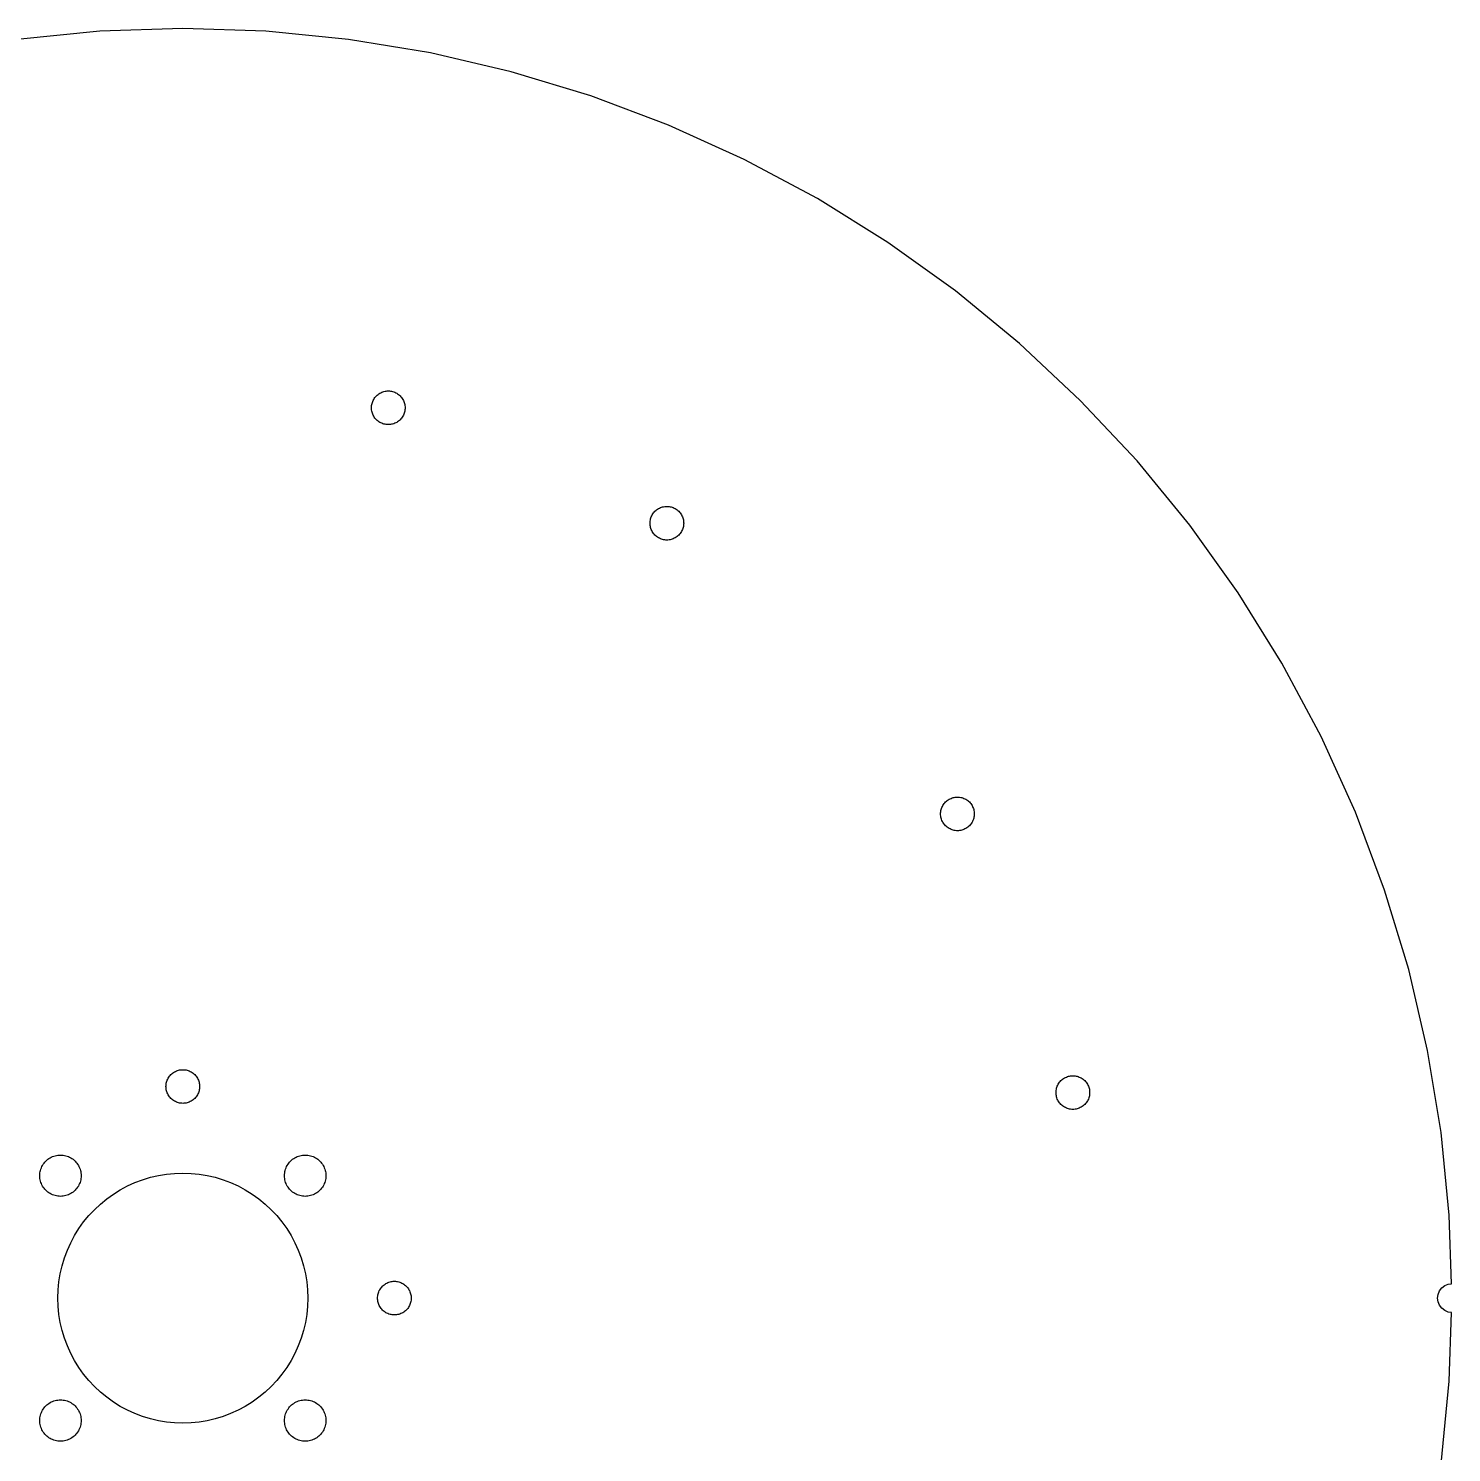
# Model space of a CAD drawing. Header units: metres. Extents: x -132 to 132, y -132 to 132.
# Drawn here: x -16.1 to 132, y -16.1 to 132 of the extents above; entities that cross this region are included whole.
import ezdxf

# ---------------------------------------------------------------- set-up
doc = ezdxf.new("R2010")
doc.units = ezdxf.units.M

msp = doc.modelspace()

# ---------------------------------------------------------------- linework, layer by layer
for p, q in [((0, 132), (-8.63321, 131.717)), ((8.63321, 131.717), (0, 132)), ((-8.63321, 131.717), (-17.2294, 130.871)), ((17.2294, 130.871), (8.63321, 131.717)), ((25.7519, 129.464), (17.2294, 130.871)), ((34.1641, 127.502), (25.7519, 129.464)), ((42.43, 124.995), (34.1641, 127.502)), ((50.5142, 121.952), (42.43, 124.995)), ((58.3821, 118.387), (50.5142, 121.952)), ((66, 114.315), (58.3821, 118.387)), ((73.3353, 109.754), (66, 114.315)), ((80.3565, 104.723), (73.3353, 109.754)), ((87.0336, 99.2428), (80.3565, 104.723)), ((93.3381, 93.3381), (87.0336, 99.2428)), ((19.7536, 93.2348), (19.8008, 93.3392)), ((19.8008, 93.3392), (19.8548, 93.4402)), ((19.8548, 93.4402), (19.9153, 93.5374)), ((19.9153, 93.5374), (19.982, 93.6305)), ((19.982, 93.6305), (20.0546, 93.719)), ((20.0546, 93.719), (20.1329, 93.8026)), ((20.1329, 93.8026), (20.2165, 93.8809)), ((20.2165, 93.8809), (20.305, 93.9535)), ((20.305, 93.9535), (20.3981, 94.0202)), ((20.3981, 94.0202), (20.4953, 94.0807)), ((20.4953, 94.0807), (20.5963, 94.1347)), ((20.5963, 94.1347), (20.7007, 94.1819)), ((20.7007, 94.1819), (20.8078, 94.2223)), ((20.8078, 94.2223), (20.9174, 94.2555)), ((20.9174, 94.2555), (21.0289, 94.2815)), ((21.0289, 94.2815), (21.1419, 94.3002)), ((21.1419, 94.3002), (21.2559, 94.3114)), ((21.2559, 94.3114), (21.3703, 94.3152)), ((21.3703, 94.3152), (21.4848, 94.3114)), ((21.4848, 94.3114), (21.5988, 94.3002)), ((21.5988, 94.3002), (21.7117, 94.2815)), ((21.7117, 94.2815), (21.8233, 94.2555)), ((21.8233, 94.2555), (21.9329, 94.2223)), ((21.9329, 94.2223), (22.04, 94.1819)), ((22.04, 94.1819), (22.1443, 94.1347)), ((22.1443, 94.1347), (22.2453, 94.0807)), ((22.2453, 94.0807), (22.3426, 94.0202)), ((22.3426, 94.0202), (22.4357, 93.9535)), ((22.4357, 93.9535), (22.5242, 93.8809)), ((22.5242, 93.8809), (22.6078, 93.8026)), ((22.6078, 93.8026), (22.6861, 93.719)), ((22.6861, 93.719), (22.7587, 93.6305)), ((22.7587, 93.6305), (22.8254, 93.5374)), ((22.8254, 93.5374), (22.8859, 93.4402)), ((22.8859, 93.4402), (22.9399, 93.3392)), ((22.9399, 93.3392), (22.9871, 93.2348)), ((99.2428, 87.0336), (93.3381, 93.3381)), ((19.6203, 92.5652), (19.6241, 92.6796)), ((19.6241, 92.4507), (19.6203, 92.5652)), ((19.6241, 92.6796), (19.6353, 92.7936)), ((19.6353, 92.3367), (19.6241, 92.4507)), ((19.6353, 92.7936), (19.654, 92.9066)), ((19.654, 92.2237), (19.6353, 92.3367)), ((19.654, 92.9066), (19.68, 93.0181)), ((19.68, 92.1122), (19.654, 92.2237)), ((19.68, 93.0181), (19.7132, 93.1277)), ((19.7132, 92.0026), (19.68, 92.1122)), ((19.7132, 93.1277), (19.7536, 93.2348)), ((19.7536, 91.8954), (19.7132, 92.0026)), ((19.8008, 91.7911), (19.7536, 91.8954)), ((22.9871, 91.8954), (22.9399, 91.7911)), ((22.9871, 93.2348), (23.0275, 93.1277)), ((23.0275, 92.0026), (22.9871, 91.8954)), ((23.0275, 93.1277), (23.0607, 93.0181)), ((23.0607, 92.1122), (23.0275, 92.0026)), ((23.0607, 93.0181), (23.0867, 92.9066)), ((23.0867, 92.2237), (23.0607, 92.1122)), ((23.0867, 92.9066), (23.1054, 92.7936)), ((23.1054, 92.3367), (23.0867, 92.2237)), ((23.1054, 92.7936), (23.1166, 92.6796)), ((23.1166, 92.4507), (23.1054, 92.3367)), ((23.1166, 92.6796), (23.1203, 92.5652)), ((23.1203, 92.5652), (23.1166, 92.4507)), ((19.8548, 91.6902), (19.8008, 91.7911)), ((19.9153, 91.5929), (19.8548, 91.6902)), ((19.982, 91.4998), (19.9153, 91.5929)), ((20.0546, 91.4113), (19.982, 91.4998)), ((20.1329, 91.3277), (20.0546, 91.4113)), ((20.2165, 91.2494), (20.1329, 91.3277)), ((20.305, 91.1768), (20.2165, 91.2494)), ((20.3981, 91.1101), (20.305, 91.1768)), ((20.4953, 91.0496), (20.3981, 91.1101)), ((20.5963, 90.9956), (20.4953, 91.0496)), ((20.7007, 90.9484), (20.5963, 90.9956)), ((20.8078, 90.908), (20.7007, 90.9484)), ((20.9174, 90.8748), (20.8078, 90.908)), ((21.0289, 90.8488), (20.9174, 90.8748)), ((21.1419, 90.8301), (21.0289, 90.8488)), ((21.2559, 90.8189), (21.1419, 90.8301)), ((21.3703, 90.8152), (21.2559, 90.8189)), ((21.4848, 90.8189), (21.3703, 90.8152)), ((21.5988, 90.8301), (21.4848, 90.8189)), ((21.7117, 90.8488), (21.5988, 90.8301)), ((21.8233, 90.8748), (21.7117, 90.8488)), ((21.9329, 90.908), (21.8233, 90.8748)), ((22.04, 90.9484), (21.9329, 90.908)), ((22.1443, 90.9956), (22.04, 90.9484)), ((22.2453, 91.0496), (22.1443, 90.9956)), ((22.3426, 91.1101), (22.2453, 91.0496)), ((22.4357, 91.1768), (22.3426, 91.1101)), ((22.5242, 91.2494), (22.4357, 91.1768)), ((22.6078, 91.3277), (22.5242, 91.2494)), ((22.6861, 91.4113), (22.6078, 91.3277)), ((22.7587, 91.4998), (22.6861, 91.4113)), ((22.8254, 91.5929), (22.7587, 91.4998)), ((22.8859, 91.6902), (22.8254, 91.5929)), ((22.9399, 91.7911), (22.8859, 91.6902)), ((104.723, 80.3565), (99.2428, 87.0336)), ((48.7728, 81.3386), (48.8268, 81.4396)), ((48.8268, 81.4396), (48.8873, 81.5368)), ((48.8873, 81.5368), (48.9539, 81.6299)), ((48.9539, 81.6299), (49.0266, 81.7184)), ((49.0266, 81.7184), (49.1049, 81.802)), ((49.1049, 81.802), (49.1885, 81.8803)), ((49.1885, 81.8803), (49.277, 81.9529)), ((49.277, 81.9529), (49.3701, 82.0196)), ((49.3701, 82.0196), (49.4673, 82.0801)), ((49.4673, 82.0801), (49.5683, 82.1341)), ((49.5683, 82.1341), (49.6726, 82.1814)), ((49.6726, 82.1814), (49.7798, 82.2217)), ((49.7798, 82.2217), (49.8894, 82.2549)), ((49.8894, 82.2549), (50.0009, 82.2809)), ((50.0009, 82.2809), (50.1139, 82.2996)), ((50.1139, 82.2996), (50.2279, 82.3108)), ((50.2279, 82.3108), (50.3423, 82.3146)), ((50.3423, 82.3146), (50.4568, 82.3108)), ((50.4568, 82.3108), (50.5707, 82.2996)), ((50.5707, 82.2996), (50.6837, 82.2809)), ((50.6837, 82.2809), (50.7953, 82.2549)), ((50.7953, 82.2549), (50.9048, 82.2217)), ((50.9048, 82.2217), (51.012, 82.1814)), ((51.012, 82.1814), (51.1163, 82.1341)), ((51.1163, 82.1341), (51.2173, 82.0801)), ((51.2173, 82.0801), (51.3146, 82.0196)), ((51.3146, 82.0196), (51.4077, 81.9529)), ((51.4077, 81.9529), (51.4962, 81.8803)), ((51.4962, 81.8803), (51.5798, 81.802)), ((51.5798, 81.802), (51.658, 81.7184)), ((51.658, 81.7184), (51.7307, 81.6299)), ((51.7307, 81.6299), (51.7974, 81.5368)), ((51.7974, 81.5368), (51.8579, 81.4396)), ((51.8579, 81.4396), (51.9118, 81.3386)), ((48.5923, 80.5646), (48.5961, 80.679)), ((48.5961, 80.4501), (48.5923, 80.5646)), ((48.5961, 80.679), (48.6073, 80.793)), ((48.6073, 80.3361), (48.5961, 80.4501)), ((48.6073, 80.793), (48.6259, 80.906)), ((48.6259, 80.2232), (48.6073, 80.3361)), ((48.6259, 80.906), (48.6519, 81.0175)), ((48.6519, 80.1116), (48.6259, 80.2232)), ((48.6519, 81.0175), (48.6852, 81.1271)), ((48.6852, 80.002), (48.6519, 80.1116)), ((48.6852, 81.1271), (48.7255, 81.2343)), ((48.7255, 79.8949), (48.6852, 80.002)), ((48.7255, 81.2343), (48.7728, 81.3386)), ((51.9118, 81.3386), (51.9591, 81.2343)), ((51.9591, 81.2343), (51.9995, 81.1271)), ((51.9995, 80.002), (51.9591, 79.8949)), ((51.9995, 81.1271), (52.0327, 81.0175)), ((52.0327, 80.1116), (51.9995, 80.002)), ((52.0327, 81.0175), (52.0587, 80.906)), ((52.0587, 80.2232), (52.0327, 80.1116)), ((52.0587, 80.906), (52.0773, 80.793)), ((52.0773, 80.3361), (52.0587, 80.2232)), ((52.0773, 80.793), (52.0886, 80.679)), ((52.0886, 80.4501), (52.0773, 80.3361)), ((52.0886, 80.679), (52.0923, 80.5646)), ((52.0923, 80.5646), (52.0886, 80.4501)), ((109.754, 73.3353), (104.723, 80.3565)), ((48.7728, 79.7906), (48.7255, 79.8949)), ((48.8268, 79.6896), (48.7728, 79.7906)), ((48.8873, 79.5923), (48.8268, 79.6896)), ((48.9539, 79.4992), (48.8873, 79.5923)), ((49.0266, 79.4107), (48.9539, 79.4992)), ((49.1049, 79.3271), (49.0266, 79.4107)), ((49.1885, 79.2488), (49.1049, 79.3271)), ((49.277, 79.1762), (49.1885, 79.2488)), ((49.3701, 79.1095), (49.277, 79.1762)), ((49.4673, 79.049), (49.3701, 79.1095)), ((49.5683, 78.995), (49.4673, 79.049)), ((49.6726, 78.9478), (49.5683, 78.995)), ((49.7798, 78.9074), (49.6726, 78.9478)), ((49.8894, 78.8742), (49.7798, 78.9074)), ((50.0009, 78.8482), (49.8894, 78.8742)), ((50.1139, 78.8295), (50.0009, 78.8482)), ((50.2279, 78.8183), (50.1139, 78.8295)), ((50.3423, 78.8146), (50.2279, 78.8183)), ((50.4568, 78.8183), (50.3423, 78.8146)), ((50.5707, 78.8295), (50.4568, 78.8183)), ((50.6837, 78.8482), (50.5707, 78.8295)), ((50.7953, 78.8742), (50.6837, 78.8482)), ((50.9048, 78.9074), (50.7953, 78.8742)), ((51.012, 78.9478), (50.9048, 78.9074)), ((51.1163, 78.995), (51.012, 78.9478)), ((51.2173, 79.049), (51.1163, 78.995)), ((51.3146, 79.1095), (51.2173, 79.049)), ((51.4077, 79.1762), (51.3146, 79.1095)), ((51.4962, 79.2488), (51.4077, 79.1762)), ((51.5798, 79.3271), (51.4962, 79.2488)), ((51.658, 79.4107), (51.5798, 79.3271)), ((51.7307, 79.4992), (51.658, 79.4107)), ((51.7974, 79.5923), (51.7307, 79.4992)), ((51.8579, 79.6896), (51.7974, 79.5923)), ((51.9118, 79.7906), (51.8579, 79.6896)), ((51.9591, 79.8949), (51.9118, 79.7906)), ((114.315, 66), (109.754, 73.3353)), ((118.387, 58.3821), (114.315, 66)), ((121.952, 50.5142), (118.387, 58.3821)), ((79.5923, 51.7974), (79.6896, 51.8579)), ((79.6896, 51.8579), (79.7906, 51.9118)), ((79.7906, 51.9118), (79.8949, 51.9591)), ((79.8949, 51.9591), (80.002, 51.9995)), ((80.002, 51.9995), (80.1116, 52.0327)), ((80.1116, 52.0327), (80.2232, 52.0587)), ((80.2232, 52.0587), (80.3361, 52.0773)), ((80.3361, 52.0773), (80.4501, 52.0886)), ((80.4501, 52.0886), (80.5646, 52.0923)), ((80.5646, 52.0923), (80.679, 52.0886)), ((80.679, 52.0886), (80.793, 52.0773)), ((80.793, 52.0773), (80.906, 52.0587)), ((80.906, 52.0587), (81.0175, 52.0327)), ((81.0175, 52.0327), (81.1271, 51.9995)), ((81.1271, 51.9995), (81.2343, 51.9591)), ((81.2343, 51.9591), (81.3386, 51.9118)), ((81.3386, 51.9118), (81.4396, 51.8579)), ((81.4396, 51.8579), (81.5368, 51.7974)), ((78.8146, 50.3423), (78.8183, 50.4568)), ((78.8183, 50.2279), (78.8146, 50.3423)), ((78.8183, 50.4568), (78.8295, 50.5707)), ((78.8295, 50.5707), (78.8482, 50.6837)), ((78.8482, 50.6837), (78.8742, 50.7953)), ((78.8742, 50.7953), (78.9074, 50.9048)), ((78.9074, 50.9048), (78.9478, 51.012)), ((78.9478, 51.012), (78.995, 51.1163)), ((78.995, 51.1163), (79.049, 51.2173)), ((79.049, 51.2173), (79.1095, 51.3146)), ((79.1095, 51.3146), (79.1762, 51.4077)), ((79.1762, 51.4077), (79.2488, 51.4962)), ((79.2488, 51.4962), (79.3271, 51.5798)), ((79.3271, 51.5798), (79.4107, 51.658)), ((79.4107, 51.658), (79.4992, 51.7307)), ((79.4992, 51.7307), (79.5923, 51.7974)), ((81.5368, 51.7974), (81.6299, 51.7307)), ((81.6299, 51.7307), (81.7184, 51.658)), ((81.7184, 51.658), (81.802, 51.5798)), ((81.802, 51.5798), (81.8803, 51.4962)), ((81.8803, 51.4962), (81.9529, 51.4077)), ((81.9529, 51.4077), (82.0196, 51.3146)), ((82.0196, 51.3146), (82.0801, 51.2173)), ((82.0801, 51.2173), (82.1341, 51.1163)), ((82.1341, 51.1163), (82.1814, 51.012)), ((82.1814, 51.012), (82.2217, 50.9048)), ((82.2217, 50.9048), (82.2549, 50.7953)), ((82.2549, 50.7953), (82.2809, 50.6837)), ((82.2809, 50.6837), (82.2996, 50.5707)), ((82.2996, 50.5707), (82.3108, 50.4568)), ((82.3108, 50.4568), (82.3146, 50.3423)), ((82.3146, 50.3423), (82.3108, 50.2279)), ((124.995, 42.43), (121.952, 50.5142)), ((78.8295, 50.1139), (78.8183, 50.2279)), ((78.8482, 50.0009), (78.8295, 50.1139)), ((78.8742, 49.8894), (78.8482, 50.0009)), ((78.9074, 49.7798), (78.8742, 49.8894)), ((78.9478, 49.6726), (78.9074, 49.7798)), ((78.995, 49.5683), (78.9478, 49.6726)), ((79.049, 49.4673), (78.995, 49.5683)), ((79.1095, 49.3701), (79.049, 49.4673)), ((79.1762, 49.277), (79.1095, 49.3701)), ((79.2488, 49.1885), (79.1762, 49.277)), ((79.3271, 49.1049), (79.2488, 49.1885)), ((79.4107, 49.0266), (79.3271, 49.1049)), ((79.4992, 48.9539), (79.4107, 49.0266)), ((79.5923, 48.8873), (79.4992, 48.9539)), ((79.6896, 48.8268), (79.5923, 48.8873)), ((81.5368, 48.8873), (81.4396, 48.8268)), ((81.6299, 48.9539), (81.5368, 48.8873)), ((81.7184, 49.0266), (81.6299, 48.9539)), ((81.802, 49.1049), (81.7184, 49.0266)), ((81.8803, 49.1885), (81.802, 49.1049)), ((81.9529, 49.277), (81.8803, 49.1885)), ((82.0196, 49.3701), (81.9529, 49.277)), ((82.0801, 49.4673), (82.0196, 49.3701)), ((82.1341, 49.5683), (82.0801, 49.4673)), ((82.1814, 49.6726), (82.1341, 49.5683)), ((82.2217, 49.7798), (82.1814, 49.6726)), ((82.2549, 49.8894), (82.2217, 49.7798)), ((82.2809, 50.0009), (82.2549, 49.8894)), ((82.2996, 50.1139), (82.2809, 50.0009)), ((82.3108, 50.2279), (82.2996, 50.1139)), ((79.7906, 48.7728), (79.6896, 48.8268)), ((79.8949, 48.7255), (79.7906, 48.7728)), ((80.002, 48.6852), (79.8949, 48.7255)), ((80.1116, 48.6519), (80.002, 48.6852)), ((80.2232, 48.6259), (80.1116, 48.6519)), ((80.3361, 48.6073), (80.2232, 48.6259)), ((80.4501, 48.5961), (80.3361, 48.6073)), ((80.5646, 48.5923), (80.4501, 48.5961)), ((80.679, 48.5961), (80.5646, 48.5923)), ((80.793, 48.6073), (80.679, 48.5961)), ((80.906, 48.6259), (80.793, 48.6073)), ((81.0175, 48.6519), (80.906, 48.6259)), ((81.1271, 48.6852), (81.0175, 48.6519)), ((81.2343, 48.7255), (81.1271, 48.6852)), ((81.3386, 48.7728), (81.2343, 48.7255)), ((81.4396, 48.8268), (81.3386, 48.7728)), ((127.502, 34.1641), (124.995, 42.43)), ((129.464, 25.7519), (127.502, 34.1641)), ((130.871, 17.2294), (129.464, 25.7519)), ((-0.562515, 23.6571), (-0.452927, 23.6904)), ((-0.452927, 23.6904), (-0.3414, 23.7164)), ((-0.3414, 23.7164), (-0.228409, 23.735)), ((-0.228409, 23.735), (-0.114441, 23.7462)), ((-0.114441, 23.7462), (0, 23.75)), ((0, 23.75), (0.114441, 23.7462)), ((0.114441, 23.7462), (0.228409, 23.735)), ((0.228409, 23.735), (0.3414, 23.7164)), ((0.3414, 23.7164), (0.452927, 23.6904)), ((0.452927, 23.6904), (0.562515, 23.6571)), ((-1.74625, 22.1144), (-1.73502, 22.2284)), ((-1.73502, 22.2284), (-1.71637, 22.3414)), ((-1.71637, 22.3414), (-1.69037, 22.4529)), ((-1.69037, 22.4529), (-1.65712, 22.5625)), ((-1.65712, 22.5625), (-1.61678, 22.6697)), ((-1.61678, 22.6697), (-1.56952, 22.774)), ((-1.56952, 22.774), (-1.51553, 22.875)), ((-1.51553, 22.875), (-1.45506, 22.9722)), ((-1.45506, 22.9722), (-1.38837, 23.0653)), ((-1.38837, 23.0653), (-1.31572, 23.1539)), ((-1.31572, 23.1539), (-1.23743, 23.2374)), ((-1.23743, 23.2374), (-1.15385, 23.3157)), ((-1.15385, 23.3157), (-1.06532, 23.3884)), ((-1.06532, 23.3884), (-0.972244, 23.4551)), ((-0.972244, 23.4551), (-0.875, 23.5155)), ((-0.875, 23.5155), (-0.774002, 23.5695)), ((-0.774002, 23.5695), (-0.669693, 23.6168)), ((-0.669693, 23.6168), (-0.562515, 23.6571)), ((0.562515, 23.6571), (0.669693, 23.6168)), ((0.669693, 23.6168), (0.774002, 23.5695)), ((0.774002, 23.5695), (0.875, 23.5155)), ((0.875, 23.5155), (0.972244, 23.4551)), ((0.972244, 23.4551), (1.06532, 23.3884)), ((1.06532, 23.3884), (1.15385, 23.3157)), ((1.15385, 23.3157), (1.23743, 23.2374)), ((1.23743, 23.2374), (1.31572, 23.1539)), ((1.31572, 23.1539), (1.38837, 23.0653)), ((1.38837, 23.0653), (1.45506, 22.9722)), ((1.45506, 22.9722), (1.51553, 22.875)), ((1.51553, 22.875), (1.56952, 22.774)), ((1.56952, 22.774), (1.61678, 22.6697)), ((1.61678, 22.6697), (1.65712, 22.5625)), ((1.65712, 22.5625), (1.69037, 22.4529)), ((1.69037, 22.4529), (1.71637, 22.3414)), ((1.71637, 22.3414), (1.73502, 22.2284)), ((1.73502, 22.2284), (1.74625, 22.1144)), ((90.9956, 22.1443), (91.0496, 22.2453)), ((91.0496, 22.2453), (91.1101, 22.3426)), ((91.1101, 22.3426), (91.1768, 22.4357)), ((91.1768, 22.4357), (91.2494, 22.5242)), ((91.2494, 22.5242), (91.3277, 22.6078)), ((91.3277, 22.6078), (91.4113, 22.6861)), ((91.4113, 22.6861), (91.4998, 22.7587)), ((91.4998, 22.7587), (91.5929, 22.8254)), ((91.5929, 22.8254), (91.6902, 22.8859)), ((91.6902, 22.8859), (91.7911, 22.9399)), ((91.7911, 22.9399), (91.8954, 22.9871)), ((91.8954, 22.9871), (92.0026, 23.0275)), ((92.0026, 23.0275), (92.1122, 23.0607)), ((92.1122, 23.0607), (92.2237, 23.0867)), ((92.2237, 23.0867), (92.3367, 23.1054)), ((92.3367, 23.1054), (92.4507, 23.1166)), ((92.4507, 23.1166), (92.5652, 23.1203)), ((92.5652, 23.1203), (92.6796, 23.1166)), ((92.6796, 23.1166), (92.7936, 23.1054)), ((92.7936, 23.1054), (92.9066, 23.0867)), ((92.9066, 23.0867), (93.0181, 23.0607)), ((93.0181, 23.0607), (93.1277, 23.0275)), ((93.1277, 23.0275), (93.2348, 22.9871)), ((93.2348, 22.9871), (93.3392, 22.9399)), ((93.3392, 22.9399), (93.4402, 22.8859)), ((93.4402, 22.8859), (93.5374, 22.8254)), ((93.5374, 22.8254), (93.6305, 22.7587)), ((93.6305, 22.7587), (93.719, 22.6861)), ((93.719, 22.6861), (93.8026, 22.6078)), ((93.8026, 22.6078), (93.8809, 22.5242)), ((93.8809, 22.5242), (93.9535, 22.4357)), ((93.9535, 22.4357), (94.0202, 22.3426)), ((94.0202, 22.3426), (94.0807, 22.2453)), ((94.0807, 22.2453), (94.1347, 22.1443)), ((-1.75, 22), (-1.74625, 22.1144)), ((-1.74625, 21.8855), (-1.75, 22)), ((-1.73502, 21.7716), (-1.74625, 21.8855)), ((-1.71637, 21.6586), (-1.73502, 21.7716)), ((-1.69037, 21.5471), (-1.71637, 21.6586)), ((-1.65712, 21.4375), (-1.69037, 21.5471)), ((-1.61678, 21.3303), (-1.65712, 21.4375)), ((-1.56952, 21.226), (-1.61678, 21.3303)), ((-1.51553, 21.125), (-1.56952, 21.226)), ((-1.45506, 21.0277), (-1.51553, 21.125)), ((-1.38837, 20.9347), (-1.45506, 21.0277)), ((-1.31572, 20.8461), (-1.38837, 20.9347)), ((-1.23743, 20.7626), (-1.31572, 20.8461)), ((-1.15385, 20.6843), (-1.23743, 20.7626)), ((1.23743, 20.7626), (1.15385, 20.6843)), ((1.31572, 20.8461), (1.23743, 20.7626)), ((1.38837, 20.9347), (1.31572, 20.8461)), ((1.45506, 21.0277), (1.38837, 20.9347)), ((1.51553, 21.125), (1.45506, 21.0277)), ((1.56952, 21.226), (1.51553, 21.125)), ((1.61678, 21.3303), (1.56952, 21.226)), ((1.65712, 21.4375), (1.61678, 21.3303)), ((1.69037, 21.5471), (1.65712, 21.4375)), ((1.71637, 21.6586), (1.69037, 21.5471)), ((1.73502, 21.7716), (1.71637, 21.6586)), ((1.74625, 21.8855), (1.73502, 21.7716)), ((1.74625, 22.1144), (1.75, 22)), ((1.75, 22), (1.74625, 21.8855)), ((90.8152, 21.3703), (90.8189, 21.4848)), ((90.8189, 21.2559), (90.8152, 21.3703)), ((90.8189, 21.4848), (90.8301, 21.5988)), ((90.8301, 21.1419), (90.8189, 21.2559)), ((90.8301, 21.5988), (90.8488, 21.7117)), ((90.8488, 21.0289), (90.8301, 21.1419)), ((90.8488, 21.7117), (90.8748, 21.8233)), ((90.8748, 20.9174), (90.8488, 21.0289)), ((90.8748, 21.8233), (90.908, 21.9329)), ((90.908, 20.8078), (90.8748, 20.9174)), ((90.908, 21.9329), (90.9484, 22.04)), ((90.9484, 20.7007), (90.908, 20.8078)), ((90.9484, 22.04), (90.9956, 22.1443)), ((94.1347, 22.1443), (94.1819, 22.04)), ((94.1819, 22.04), (94.2223, 21.9329)), ((94.2223, 20.8078), (94.1819, 20.7007)), ((94.2223, 21.9329), (94.2555, 21.8233)), ((94.2555, 20.9174), (94.2223, 20.8078)), ((94.2555, 21.8233), (94.2815, 21.7117)), ((94.2815, 21.0289), (94.2555, 20.9174)), ((94.2815, 21.7117), (94.3002, 21.5988)), ((94.3002, 21.1419), (94.2815, 21.0289)), ((94.3002, 21.5988), (94.3114, 21.4848)), ((94.3114, 21.2559), (94.3002, 21.1419)), ((94.3114, 21.4848), (94.3152, 21.3703)), ((94.3152, 21.3703), (94.3114, 21.2559)), ((-1.06532, 20.6116), (-1.15385, 20.6843)), ((-0.972244, 20.5449), (-1.06532, 20.6116)), ((-0.875, 20.4845), (-0.972244, 20.5449)), ((-0.774002, 20.4305), (-0.875, 20.4845)), ((-0.669693, 20.3832), (-0.774002, 20.4305)), ((-0.562515, 20.3429), (-0.669693, 20.3832)), ((-0.452927, 20.3096), (-0.562515, 20.3429)), ((-0.3414, 20.2836), (-0.452927, 20.3096)), ((-0.228409, 20.265), (-0.3414, 20.2836)), ((-0.114441, 20.2537), (-0.228409, 20.265)), ((0, 20.25), (-0.114441, 20.2537)), ((0.114441, 20.2537), (0, 20.25)), ((0.228409, 20.265), (0.114441, 20.2537)), ((0.3414, 20.2836), (0.228409, 20.265)), ((0.452927, 20.3096), (0.3414, 20.2836)), ((0.562515, 20.3429), (0.452927, 20.3096)), ((0.669693, 20.3832), (0.562515, 20.3429)), ((0.774002, 20.4305), (0.669693, 20.3832)), ((0.875, 20.4845), (0.774002, 20.4305)), ((0.972244, 20.5449), (0.875, 20.4845)), ((1.06532, 20.6116), (0.972244, 20.5449)), ((1.15385, 20.6843), (1.06532, 20.6116)), ((90.9956, 20.5963), (90.9484, 20.7007)), ((91.0496, 20.4953), (90.9956, 20.5963)), ((91.1101, 20.3981), (91.0496, 20.4953)), ((91.1768, 20.305), (91.1101, 20.3981)), ((91.2494, 20.2165), (91.1768, 20.305)), ((91.3277, 20.1329), (91.2494, 20.2165)), ((91.4113, 20.0546), (91.3277, 20.1329)), ((91.4998, 19.982), (91.4113, 20.0546)), ((91.5929, 19.9153), (91.4998, 19.982)), ((91.6902, 19.8548), (91.5929, 19.9153)), ((91.7911, 19.8008), (91.6902, 19.8548)), ((91.8954, 19.7536), (91.7911, 19.8008)), ((92.0026, 19.7132), (91.8954, 19.7536)), ((92.1122, 19.68), (92.0026, 19.7132)), ((92.2237, 19.654), (92.1122, 19.68)), ((92.3367, 19.6353), (92.2237, 19.654)), ((92.4507, 19.6241), (92.3367, 19.6353)), ((92.5652, 19.6203), (92.4507, 19.6241)), ((92.6796, 19.6241), (92.5652, 19.6203)), ((92.7936, 19.6353), (92.6796, 19.6241)), ((92.9066, 19.654), (92.7936, 19.6353)), ((93.0181, 19.68), (92.9066, 19.654)), ((93.1277, 19.7132), (93.0181, 19.68)), ((93.2348, 19.7536), (93.1277, 19.7132)), ((93.3392, 19.8008), (93.2348, 19.7536)), ((93.4402, 19.8548), (93.3392, 19.8008)), ((93.5374, 19.9153), (93.4402, 19.8548)), ((93.6305, 19.982), (93.5374, 19.9153)), ((93.719, 20.0546), (93.6305, 19.982)), ((93.8026, 20.1329), (93.719, 20.0546)), ((93.8809, 20.2165), (93.8026, 20.1329)), ((93.9535, 20.305), (93.8809, 20.2165)), ((94.0202, 20.3981), (93.9535, 20.305)), ((94.0807, 20.4953), (94.0202, 20.3981)), ((94.1347, 20.5963), (94.0807, 20.4953)), ((94.1819, 20.7007), (94.1347, 20.5963)), ((131.717, 8.63321), (130.871, 17.2294)), ((-13.2844, 14.8047), (-13.1474, 14.8366)), ((-13.1474, 14.8366), (-13.0085, 14.8595)), ((-13.0085, 14.8595), (-12.8685, 14.8733)), ((-12.8685, 14.8733), (-12.7279, 14.8779)), ((-12.7279, 14.8779), (-12.5873, 14.8733)), ((-12.5873, 14.8733), (-12.4473, 14.8595)), ((-12.4473, 14.8595), (-12.3085, 14.8366)), ((-12.3085, 14.8366), (-12.1714, 14.8047)), ((12.1714, 14.8047), (12.3085, 14.8366)), ((12.3085, 14.8366), (12.4473, 14.8595)), ((12.4473, 14.8595), (12.5873, 14.8733)), ((12.5873, 14.8733), (12.7279, 14.8779)), ((12.7279, 14.8779), (12.8685, 14.8733)), ((12.8685, 14.8733), (13.0085, 14.8595)), ((13.0085, 14.8595), (13.1474, 14.8366)), ((13.1474, 14.8366), (13.2844, 14.8047)), ((-14.8047, 13.2844), (-14.7638, 13.419)), ((-14.7638, 13.419), (-14.7142, 13.5507)), ((-14.7142, 13.5507), (-14.6562, 13.6788)), ((-14.6562, 13.6788), (-14.5899, 13.8029)), ((-14.5899, 13.8029), (-14.5156, 13.9224)), ((-14.5156, 13.9224), (-14.4336, 14.0368)), ((-14.4336, 14.0368), (-14.3444, 14.1455)), ((-14.3444, 14.1455), (-14.2482, 14.2482)), ((-14.2482, 14.2482), (-14.1455, 14.3444)), ((-14.1455, 14.3444), (-14.0368, 14.4336)), ((-14.0368, 14.4336), (-13.9224, 14.5156)), ((-13.9224, 14.5156), (-13.8029, 14.5899)), ((-13.8029, 14.5899), (-13.6788, 14.6562)), ((-13.6788, 14.6562), (-13.5507, 14.7142)), ((-13.5507, 14.7142), (-13.419, 14.7638)), ((-13.419, 14.7638), (-13.2844, 14.8047)), ((-12.1714, 14.8047), (-12.0368, 14.7638)), ((-12.0368, 14.7638), (-11.9052, 14.7142)), ((-11.9052, 14.7142), (-11.777, 14.6562)), ((-11.777, 14.6562), (-11.6529, 14.5899)), ((-11.6529, 14.5899), (-11.5334, 14.5156)), ((-11.5334, 14.5156), (-11.4191, 14.4336)), ((-11.4191, 14.4336), (-11.3103, 14.3444)), ((-11.3103, 14.3444), (-11.2076, 14.2482)), ((-11.2076, 14.2482), (-11.1115, 14.1455)), ((-11.1115, 14.1455), (-11.0222, 14.0368)), ((-11.0222, 14.0368), (-10.9403, 13.9224)), ((-10.9403, 13.9224), (-10.866, 13.8029)), ((-10.866, 13.8029), (-10.7996, 13.6788)), ((-10.7996, 13.6788), (-10.7416, 13.5507)), ((-10.7416, 13.5507), (-10.692, 13.419)), ((-10.692, 13.419), (-10.6512, 13.2844)), ((10.6512, 13.2844), (10.692, 13.419)), ((10.692, 13.419), (10.7416, 13.5507)), ((10.7416, 13.5507), (10.7996, 13.6788)), ((10.7996, 13.6788), (10.866, 13.8029)), ((10.866, 13.8029), (10.9403, 13.9224)), ((10.9403, 13.9224), (11.0222, 14.0368)), ((11.0222, 14.0368), (11.1115, 14.1455)), ((11.1115, 14.1455), (11.2076, 14.2482)), ((11.2076, 14.2482), (11.3103, 14.3444)), ((11.3103, 14.3444), (11.4191, 14.4336)), ((11.4191, 14.4336), (11.5334, 14.5156)), ((11.5334, 14.5156), (11.6529, 14.5899)), ((11.6529, 14.5899), (11.777, 14.6562)), ((11.777, 14.6562), (11.9052, 14.7142)), ((11.9052, 14.7142), (12.0368, 14.7638)), ((12.0368, 14.7638), (12.1714, 14.8047)), ((13.2844, 14.8047), (13.419, 14.7638)), ((13.419, 14.7638), (13.5507, 14.7142)), ((13.5507, 14.7142), (13.6788, 14.6562)), ((13.6788, 14.6562), (13.8029, 14.5899)), ((13.8029, 14.5899), (13.9224, 14.5156)), ((13.9224, 14.5156), (14.0368, 14.4336)), ((14.0368, 14.4336), (14.1455, 14.3444)), ((14.1455, 14.3444), (14.2482, 14.2482)), ((14.2482, 14.2482), (14.3444, 14.1455)), ((14.3444, 14.1455), (14.4336, 14.0368)), ((14.4336, 14.0368), (14.5156, 13.9224)), ((14.5156, 13.9224), (14.5899, 13.8029)), ((14.5899, 13.8029), (14.6562, 13.6788)), ((14.6562, 13.6788), (14.7142, 13.5507)), ((14.7142, 13.5507), (14.7638, 13.419)), ((14.7638, 13.419), (14.8047, 13.2844)), ((-14.8779, 12.7279), (-14.8733, 12.8685)), ((-14.8733, 12.5873), (-14.8779, 12.7279)), ((-14.8733, 12.8685), (-14.8595, 13.0085)), ((-14.8595, 12.4473), (-14.8733, 12.5873)), ((-14.8595, 13.0085), (-14.8366, 13.1474)), ((-14.8366, 12.3085), (-14.8595, 12.4473)), ((-14.8366, 13.1474), (-14.8047, 13.2844)), ((-14.8047, 12.1714), (-14.8366, 12.3085)), ((-14.7638, 12.0368), (-14.8047, 12.1714)), ((-14.7142, 11.9052), (-14.7638, 12.0368)), ((-14.6562, 11.777), (-14.7142, 11.9052)), ((-10.7416, 11.9052), (-10.7996, 11.777)), ((-10.692, 12.0368), (-10.7416, 11.9052)), ((-10.6512, 12.1714), (-10.692, 12.0368)), ((-10.6512, 13.2844), (-10.6192, 13.1474)), ((-10.6192, 12.3085), (-10.6512, 12.1714)), ((-10.6192, 13.1474), (-10.5963, 13.0085)), ((-10.5963, 12.4473), (-10.6192, 12.3085)), ((-10.5963, 13.0085), (-10.5825, 12.8685)), ((-10.5825, 12.5873), (-10.5963, 12.4473)), ((-10.5825, 12.8685), (-10.5779, 12.7279)), ((-10.5779, 12.7279), (-10.5825, 12.5873)), ((-5.74974, 11.6593), (-4.97488, 12.0104)), ((-4.97488, 12.0104), (-4.17871, 12.3101)), ((-4.17871, 12.3101), (-3.36464, 12.557)), ((-3.36464, 12.557), (-2.53616, 12.7502)), ((-2.53616, 12.7502), (-1.69684, 12.8888)), ((-1.69684, 12.8888), (-0.850235, 12.9722)), ((-0.850235, 12.9722), (0, 13)), ((0, 13), (0.850235, 12.9722)), ((0.850235, 12.9722), (1.69684, 12.8888)), ((1.69684, 12.8888), (2.53616, 12.7502)), ((2.53616, 12.7502), (3.36464, 12.557)), ((3.36464, 12.557), (4.17871, 12.3101)), ((4.17871, 12.3101), (4.97488, 12.0104)), ((4.97488, 12.0104), (5.74974, 11.6593)), ((10.5779, 12.7279), (10.5825, 12.8685)), ((10.5825, 12.5873), (10.5779, 12.7279)), ((10.5825, 12.8685), (10.5963, 13.0085)), ((10.5963, 12.4473), (10.5825, 12.5873)), ((10.5963, 13.0085), (10.6192, 13.1474)), ((10.6192, 12.3085), (10.5963, 12.4473)), ((10.6192, 13.1474), (10.6512, 13.2844)), ((10.6512, 12.1714), (10.6192, 12.3085)), ((10.692, 12.0368), (10.6512, 12.1714)), ((10.7416, 11.9052), (10.692, 12.0368)), ((10.7996, 11.777), (10.7416, 11.9052)), ((14.7142, 11.9052), (14.6562, 11.777)), ((14.7638, 12.0368), (14.7142, 11.9052)), ((14.8047, 12.1714), (14.7638, 12.0368)), ((14.8047, 13.2844), (14.8366, 13.1474)), ((14.8366, 12.3085), (14.8047, 12.1714)), ((14.8366, 13.1474), (14.8595, 13.0085)), ((14.8595, 12.4473), (14.8366, 12.3085)), ((14.8595, 13.0085), (14.8733, 12.8685)), ((14.8733, 12.5873), (14.8595, 12.4473)), ((14.8733, 12.8685), (14.8779, 12.7279)), ((14.8779, 12.7279), (14.8733, 12.5873)), ((-14.5899, 11.6529), (-14.6562, 11.777)), ((-14.5156, 11.5334), (-14.5899, 11.6529)), ((-14.4336, 11.4191), (-14.5156, 11.5334)), ((-14.3444, 11.3103), (-14.4336, 11.4191)), ((-14.2482, 11.2076), (-14.3444, 11.3103)), ((-14.1455, 11.1115), (-14.2482, 11.2076)), ((-14.0368, 11.0222), (-14.1455, 11.1115)), ((-13.9224, 10.9403), (-14.0368, 11.0222)), ((-13.8029, 10.866), (-13.9224, 10.9403)), ((-13.6788, 10.7996), (-13.8029, 10.866)), ((-13.5507, 10.7416), (-13.6788, 10.7996)), ((-13.419, 10.692), (-13.5507, 10.7416)), ((-13.2844, 10.6512), (-13.419, 10.692)), ((-13.1474, 10.6192), (-13.2844, 10.6512)), ((-13.0085, 10.5963), (-13.1474, 10.6192)), ((-12.8685, 10.5825), (-13.0085, 10.5963)), ((-12.7279, 10.5779), (-12.8685, 10.5825)), ((-12.5873, 10.5825), (-12.7279, 10.5779)), ((-12.4473, 10.5963), (-12.5873, 10.5825)), ((-12.3085, 10.6192), (-12.4473, 10.5963)), ((-12.1714, 10.6512), (-12.3085, 10.6192)), ((-12.0368, 10.692), (-12.1714, 10.6512)), ((-11.9052, 10.7416), (-12.0368, 10.692)), ((-11.777, 10.7996), (-11.9052, 10.7416)), ((-11.6529, 10.866), (-11.777, 10.7996)), ((-11.5334, 10.9403), (-11.6529, 10.866)), ((-11.4191, 11.0222), (-11.5334, 10.9403)), ((-11.3103, 11.1115), (-11.4191, 11.0222)), ((-11.2076, 11.2076), (-11.3103, 11.1115)), ((-11.1115, 11.3103), (-11.2076, 11.2076)), ((-11.0222, 11.4191), (-11.1115, 11.3103)), ((-10.9403, 11.5334), (-11.0222, 11.4191)), ((-10.866, 11.6529), (-10.9403, 11.5334)), ((-10.7996, 11.777), (-10.866, 11.6529)), ((-7.91389, 10.3136), (-7.22241, 10.8091)), ((-7.22241, 10.8091), (-6.5, 11.2583)), ((-6.5, 11.2583), (-5.74974, 11.6593)), ((5.74974, 11.6593), (6.5, 11.2583)), ((6.5, 11.2583), (7.22241, 10.8091)), ((7.22241, 10.8091), (7.91389, 10.3136)), ((10.866, 11.6529), (10.7996, 11.777)), ((10.9403, 11.5334), (10.866, 11.6529)), ((11.0222, 11.4191), (10.9403, 11.5334)), ((11.1115, 11.3103), (11.0222, 11.4191)), ((11.2076, 11.2076), (11.1115, 11.3103)), ((11.3103, 11.1115), (11.2076, 11.2076)), ((11.4191, 11.0222), (11.3103, 11.1115)), ((11.5334, 10.9403), (11.4191, 11.0222)), ((11.6529, 10.866), (11.5334, 10.9403)), ((11.777, 10.7996), (11.6529, 10.866)), ((11.9052, 10.7416), (11.777, 10.7996)), ((12.0368, 10.692), (11.9052, 10.7416)), ((12.1714, 10.6512), (12.0368, 10.692)), ((12.3085, 10.6192), (12.1714, 10.6512)), ((12.4473, 10.5963), (12.3085, 10.6192)), ((12.5873, 10.5825), (12.4473, 10.5963)), ((12.7279, 10.5779), (12.5873, 10.5825)), ((12.8685, 10.5825), (12.7279, 10.5779)), ((13.0085, 10.5963), (12.8685, 10.5825)), ((13.1474, 10.6192), (13.0085, 10.5963)), ((13.2844, 10.6512), (13.1474, 10.6192)), ((13.419, 10.692), (13.2844, 10.6512)), ((13.5507, 10.7416), (13.419, 10.692)), ((13.6788, 10.7996), (13.5507, 10.7416)), ((13.8029, 10.866), (13.6788, 10.7996)), ((13.9224, 10.9403), (13.8029, 10.866)), ((14.0368, 11.0222), (13.9224, 10.9403)), ((14.1455, 11.1115), (14.0368, 11.0222)), ((14.2482, 11.2076), (14.1455, 11.1115)), ((14.3444, 11.3103), (14.2482, 11.2076)), ((14.4336, 11.4191), (14.3444, 11.3103)), ((14.5156, 11.5334), (14.4336, 11.4191)), ((14.5899, 11.6529), (14.5156, 11.5334)), ((14.6562, 11.777), (14.5899, 11.6529)), ((-9.77391, 8.57149), (-9.19238, 9.19238)), ((-9.19238, 9.19238), (-8.57149, 9.77391)), ((-8.57149, 9.77391), (-7.91389, 10.3136)), ((7.91389, 10.3136), (8.57149, 9.77391)), ((8.57149, 9.77391), (9.19238, 9.19238)), ((9.19238, 9.19238), (9.77391, 8.57149)), ((-10.8091, 7.22241), (-10.3136, 7.91389)), ((-10.3136, 7.91389), (-9.77391, 8.57149)), ((9.77391, 8.57149), (10.3136, 7.91389)), ((10.3136, 7.91389), (10.8091, 7.22241)), ((131.951, 1.49356), (131.717, 8.63321)), ((-11.6593, 5.74974), (-11.2583, 6.5)), ((-11.2583, 6.5), (-10.8091, 7.22241)), ((10.8091, 7.22241), (11.2583, 6.5)), ((11.2583, 6.5), (11.6593, 5.74974)), ((-12.3101, 4.17871), (-12.0104, 4.97488)), ((-12.0104, 4.97488), (-11.6593, 5.74974)), ((11.6593, 5.74974), (12.0104, 4.97488)), ((12.0104, 4.97488), (12.3101, 4.17871)), ((-12.7502, 2.53616), (-12.557, 3.36464)), ((-12.557, 3.36464), (-12.3101, 4.17871)), ((12.3101, 4.17871), (12.557, 3.36464)), ((12.557, 3.36464), (12.7502, 2.53616)), ((-12.9722, 0.850235), (-12.8888, 1.69684)), ((-12.8888, 1.69684), (-12.7502, 2.53616)), ((12.7502, 2.53616), (12.8888, 1.69684)), ((12.8888, 1.69684), (12.9722, 0.850235)), ((21.0277, 1.45506), (21.125, 1.51553)), ((21.125, 1.51553), (21.226, 1.56952)), ((21.226, 1.56952), (21.3303, 1.61678)), ((21.3303, 1.61678), (21.4375, 1.65712)), ((21.4375, 1.65712), (21.5471, 1.69037)), ((21.5471, 1.69037), (21.6586, 1.71637)), ((21.6586, 1.71637), (21.7716, 1.73502)), ((21.7716, 1.73502), (21.8855, 1.74625)), ((21.8855, 1.74625), (22, 1.75)), ((22, 1.75), (22.1144, 1.74625)), ((22.1144, 1.74625), (22.2284, 1.73502)), ((22.2284, 1.73502), (22.3414, 1.71637)), ((22.3414, 1.71637), (22.4529, 1.69037)), ((22.4529, 1.69037), (22.5625, 1.65712)), ((22.5625, 1.65712), (22.6697, 1.61678)), ((22.6697, 1.61678), (22.774, 1.56952)), ((22.774, 1.56952), (22.875, 1.51553)), ((22.875, 1.51553), (22.9722, 1.45506)), ((131.612, 1.44888), (131.951, 1.49356)), ((-13, 0), (-12.9722, 0.850235)), ((-12.9722, -0.850235), (-13, 0)), ((12.9722, 0.850235), (13, 0)), ((13, 0), (12.9722, -0.850235)), ((20.25, 0), (20.2537, 0.114441)), ((20.2537, -0.114441), (20.25, 0)), ((20.2537, 0.114441), (20.265, 0.228409)), ((20.265, 0.228409), (20.2836, 0.3414)), ((20.2836, 0.3414), (20.3096, 0.452927)), ((20.3096, 0.452927), (20.3429, 0.562515)), ((20.3429, 0.562515), (20.3832, 0.669693)), ((20.3832, 0.669693), (20.4305, 0.774002)), ((20.4305, 0.774002), (20.4845, 0.875)), ((20.4845, 0.875), (20.5449, 0.972244)), ((20.5449, 0.972244), (20.6116, 1.06532)), ((20.6116, 1.06532), (20.6843, 1.15385)), ((20.6843, 1.15385), (20.7626, 1.23743)), ((20.7626, 1.23743), (20.8461, 1.31572)), ((20.8461, 1.31572), (20.9347, 1.38837)), ((20.9347, 1.38837), (21.0277, 1.45506)), ((22.9722, 1.45506), (23.0653, 1.38837)), ((23.0653, 1.38837), (23.1539, 1.31572)), ((23.1539, 1.31572), (23.2374, 1.23743)), ((23.2374, 1.23743), (23.3157, 1.15385)), ((23.3157, 1.15385), (23.3884, 1.06532)), ((23.3884, 1.06532), (23.4551, 0.972244)), ((23.4551, 0.972244), (23.5155, 0.875)), ((23.5155, 0.875), (23.5695, 0.774002)), ((23.5695, 0.774002), (23.6168, 0.669693)), ((23.6168, 0.669693), (23.6571, 0.562515)), ((23.6571, 0.562515), (23.6904, 0.452927)), ((23.6904, 0.452927), (23.7164, 0.3414)), ((23.7164, 0.3414), (23.735, 0.228409)), ((23.735, 0.228409), (23.7462, 0.114441)), ((23.7462, 0.114441), (23.75, 0)), ((23.75, 0), (23.7462, -0.114441)), ((130.5, 0), (130.551, 0.388214)), ((130.551, -0.388214), (130.5, 0)), ((130.551, 0.388214), (130.701, 0.75)), ((130.701, 0.75), (130.939, 1.06065)), ((130.939, 1.06065), (131.25, 1.29903)), ((131.25, 1.29903), (131.612, 1.44888)), ((-12.8888, -1.69684), (-12.9722, -0.850235)), ((12.9722, -0.850235), (12.8888, -1.69684)), ((20.265, -0.228409), (20.2537, -0.114441)), ((20.2836, -0.3414), (20.265, -0.228409)), ((20.3096, -0.452927), (20.2836, -0.3414)), ((20.3429, -0.562515), (20.3096, -0.452927)), ((20.3832, -0.669693), (20.3429, -0.562515)), ((20.4305, -0.774002), (20.3832, -0.669693)), ((20.4845, -0.875), (20.4305, -0.774002)), ((20.5449, -0.972244), (20.4845, -0.875)), ((20.6116, -1.06532), (20.5449, -0.972244)), ((20.6843, -1.15385), (20.6116, -1.06532)), ((20.7626, -1.23743), (20.6843, -1.15385)), ((20.8461, -1.31572), (20.7626, -1.23743)), ((20.9347, -1.38837), (20.8461, -1.31572)), ((21.0277, -1.45506), (20.9347, -1.38837)), ((21.125, -1.51553), (21.0277, -1.45506)), ((22.9722, -1.45506), (22.875, -1.51553)), ((23.0653, -1.38837), (22.9722, -1.45506)), ((23.1539, -1.31572), (23.0653, -1.38837)), ((23.2374, -1.23743), (23.1539, -1.31572)), ((23.3157, -1.15385), (23.2374, -1.23743)), ((23.3884, -1.06532), (23.3157, -1.15385)), ((23.4551, -0.972244), (23.3884, -1.06532)), ((23.5155, -0.875), (23.4551, -0.972244)), ((23.5695, -0.774002), (23.5155, -0.875)), ((23.6168, -0.669693), (23.5695, -0.774002)), ((23.6571, -0.562515), (23.6168, -0.669693)), ((23.6904, -0.452927), (23.6571, -0.562515)), ((23.7164, -0.3414), (23.6904, -0.452927)), ((23.735, -0.228409), (23.7164, -0.3414)), ((23.7462, -0.114441), (23.735, -0.228409)), ((130.701, -0.75), (130.551, -0.388214)), ((130.939, -1.06065), (130.701, -0.75)), ((131.25, -1.29903), (130.939, -1.06065)), ((131.612, -1.44888), (131.25, -1.29903)), ((131.951, -1.49356), (131.612, -1.44888)), ((-12.7502, -2.53616), (-12.8888, -1.69684)), ((-12.557, -3.36464), (-12.7502, -2.53616)), ((12.7502, -2.53616), (12.557, -3.36464)), ((12.8888, -1.69684), (12.7502, -2.53616)), ((21.226, -1.56952), (21.125, -1.51553)), ((21.3303, -1.61678), (21.226, -1.56952)), ((21.4375, -1.65712), (21.3303, -1.61678)), ((21.5471, -1.69037), (21.4375, -1.65712)), ((21.6586, -1.71637), (21.5471, -1.69037)), ((21.7716, -1.73502), (21.6586, -1.71637)), ((21.8855, -1.74625), (21.7716, -1.73502)), ((22, -1.75), (21.8855, -1.74625)), ((22.1144, -1.74625), (22, -1.75)), ((22.2284, -1.73502), (22.1144, -1.74625)), ((22.3414, -1.71637), (22.2284, -1.73502)), ((22.4529, -1.69037), (22.3414, -1.71637)), ((22.5625, -1.65712), (22.4529, -1.69037)), ((22.6697, -1.61678), (22.5625, -1.65712)), ((22.774, -1.56952), (22.6697, -1.61678)), ((22.875, -1.51553), (22.774, -1.56952)), ((131.717, -8.63321), (131.951, -1.49356)), ((-12.3101, -4.17871), (-12.557, -3.36464)), ((-12.0104, -4.97488), (-12.3101, -4.17871)), ((12.3101, -4.17871), (12.0104, -4.97488)), ((12.557, -3.36464), (12.3101, -4.17871)), ((-11.6593, -5.74974), (-12.0104, -4.97488)), ((-11.2583, -6.5), (-11.6593, -5.74974)), ((11.6593, -5.74974), (11.2583, -6.5)), ((12.0104, -4.97488), (11.6593, -5.74974)), ((-10.8091, -7.22241), (-11.2583, -6.5)), ((-10.3136, -7.91389), (-10.8091, -7.22241)), ((10.8091, -7.22241), (10.3136, -7.91389)), ((11.2583, -6.5), (10.8091, -7.22241)), ((-9.77391, -8.57149), (-10.3136, -7.91389)), ((-9.19238, -9.19238), (-9.77391, -8.57149)), ((9.77391, -8.57149), (9.19238, -9.19238)), ((10.3136, -7.91389), (9.77391, -8.57149)), ((130.871, -17.2294), (131.717, -8.63321)), ((-8.57149, -9.77391), (-9.19238, -9.19238)), ((-7.91389, -10.3136), (-8.57149, -9.77391)), ((-7.22241, -10.8091), (-7.91389, -10.3136)), ((7.91389, -10.3136), (7.22241, -10.8091)), ((8.57149, -9.77391), (7.91389, -10.3136)), ((9.19238, -9.19238), (8.57149, -9.77391)), ((-14.7142, -11.9052), (-14.6562, -11.777)), ((-14.6562, -11.777), (-14.5899, -11.6529)), ((-14.5899, -11.6529), (-14.5156, -11.5334)), ((-14.5156, -11.5334), (-14.4336, -11.4191)), ((-14.4336, -11.4191), (-14.3444, -11.3103)), ((-14.3444, -11.3103), (-14.2482, -11.2076)), ((-14.2482, -11.2076), (-14.1455, -11.1115)), ((-14.1455, -11.1115), (-14.0368, -11.0222)), ((-14.0368, -11.0222), (-13.9224, -10.9403)), ((-13.9224, -10.9403), (-13.8029, -10.866)), ((-13.8029, -10.866), (-13.6788, -10.7996)), ((-13.6788, -10.7996), (-13.5507, -10.7416)), ((-13.5507, -10.7416), (-13.419, -10.692)), ((-13.419, -10.692), (-13.2844, -10.6512)), ((-13.2844, -10.6512), (-13.1474, -10.6192)), ((-13.1474, -10.6192), (-13.0085, -10.5963)), ((-13.0085, -10.5963), (-12.8685, -10.5825)), ((-12.8685, -10.5825), (-12.7279, -10.5779)), ((-12.7279, -10.5779), (-12.5873, -10.5825)), ((-12.5873, -10.5825), (-12.4473, -10.5963)), ((-12.4473, -10.5963), (-12.3085, -10.6192)), ((-12.3085, -10.6192), (-12.1714, -10.6512)), ((-12.1714, -10.6512), (-12.0368, -10.692)), ((-12.0368, -10.692), (-11.9052, -10.7416)), ((-11.9052, -10.7416), (-11.777, -10.7996)), ((-11.777, -10.7996), (-11.6529, -10.866)), ((-11.6529, -10.866), (-11.5334, -10.9403)), ((-11.5334, -10.9403), (-11.4191, -11.0222)), ((-11.4191, -11.0222), (-11.3103, -11.1115)), ((-11.3103, -11.1115), (-11.2076, -11.2076)), ((-11.2076, -11.2076), (-11.1115, -11.3103)), ((-11.1115, -11.3103), (-11.0222, -11.4191)), ((-11.0222, -11.4191), (-10.9403, -11.5334)), ((-10.9403, -11.5334), (-10.866, -11.6529)), ((-10.866, -11.6529), (-10.7996, -11.777)), ((-10.7996, -11.777), (-10.7416, -11.9052)), ((-6.5, -11.2583), (-7.22241, -10.8091)), ((-5.74974, -11.6593), (-6.5, -11.2583)), ((-4.97488, -12.0104), (-5.74974, -11.6593)), ((5.74974, -11.6593), (4.97488, -12.0104)), ((6.5, -11.2583), (5.74974, -11.6593)), ((7.22241, -10.8091), (6.5, -11.2583)), ((10.7416, -11.9052), (10.7996, -11.777)), ((10.7996, -11.777), (10.866, -11.6529)), ((10.866, -11.6529), (10.9403, -11.5334)), ((10.9403, -11.5334), (11.0222, -11.4191)), ((11.0222, -11.4191), (11.1115, -11.3103)), ((11.1115, -11.3103), (11.2076, -11.2076)), ((11.2076, -11.2076), (11.3103, -11.1115)), ((11.3103, -11.1115), (11.4191, -11.0222)), ((11.4191, -11.0222), (11.5334, -10.9403)), ((11.5334, -10.9403), (11.6529, -10.866)), ((11.6529, -10.866), (11.777, -10.7996)), ((11.777, -10.7996), (11.9052, -10.7416)), ((11.9052, -10.7416), (12.0368, -10.692)), ((12.0368, -10.692), (12.1714, -10.6512)), ((12.1714, -10.6512), (12.3085, -10.6192)), ((12.3085, -10.6192), (12.4473, -10.5963)), ((12.4473, -10.5963), (12.5873, -10.5825)), ((12.5873, -10.5825), (12.7279, -10.5779)), ((12.7279, -10.5779), (12.8685, -10.5825)), ((12.8685, -10.5825), (13.0085, -10.5963)), ((13.0085, -10.5963), (13.1474, -10.6192)), ((13.1474, -10.6192), (13.2844, -10.6512)), ((13.2844, -10.6512), (13.419, -10.692)), ((13.419, -10.692), (13.5507, -10.7416)), ((13.5507, -10.7416), (13.6788, -10.7996)), ((13.6788, -10.7996), (13.8029, -10.866)), ((13.8029, -10.866), (13.9224, -10.9403)), ((13.9224, -10.9403), (14.0368, -11.0222)), ((14.0368, -11.0222), (14.1455, -11.1115)), ((14.1455, -11.1115), (14.2482, -11.2076)), ((14.2482, -11.2076), (14.3444, -11.3103)), ((14.3444, -11.3103), (14.4336, -11.4191)), ((14.4336, -11.4191), (14.5156, -11.5334)), ((14.5156, -11.5334), (14.5899, -11.6529)), ((14.5899, -11.6529), (14.6562, -11.777)), ((14.6562, -11.777), (14.7142, -11.9052)), ((-14.8779, -12.7279), (-14.8733, -12.5873)), ((-14.8733, -12.8685), (-14.8779, -12.7279)), ((-14.8733, -12.5873), (-14.8595, -12.4473)), ((-14.8595, -13.0085), (-14.8733, -12.8685)), ((-14.8595, -12.4473), (-14.8366, -12.3085)), ((-14.8366, -13.1474), (-14.8595, -13.0085)), ((-14.8366, -12.3085), (-14.8047, -12.1714)), ((-14.8047, -13.2844), (-14.8366, -13.1474)), ((-14.8047, -12.1714), (-14.7638, -12.0368)), ((-14.7638, -13.419), (-14.8047, -13.2844)), ((-14.7638, -12.0368), (-14.7142, -11.9052)), ((-10.7416, -11.9052), (-10.692, -12.0368)), ((-10.692, -12.0368), (-10.6512, -12.1714)), ((-10.6512, -13.2844), (-10.692, -13.419)), ((-10.6512, -12.1714), (-10.6192, -12.3085)), ((-10.6192, -13.1474), (-10.6512, -13.2844)), ((-10.6192, -12.3085), (-10.5963, -12.4473)), ((-10.5963, -13.0085), (-10.6192, -13.1474)), ((-10.5963, -12.4473), (-10.5825, -12.5873)), ((-10.5825, -12.8685), (-10.5963, -13.0085)), ((-10.5825, -12.5873), (-10.5779, -12.7279)), ((-10.5779, -12.7279), (-10.5825, -12.8685)), ((-4.17871, -12.3101), (-4.97488, -12.0104)), ((-3.36464, -12.557), (-4.17871, -12.3101)), ((-2.53616, -12.7502), (-3.36464, -12.557)), ((-1.69684, -12.8888), (-2.53616, -12.7502)), ((-0.850235, -12.9722), (-1.69684, -12.8888)), ((0, -13), (-0.850235, -12.9722)), ((0.850235, -12.9722), (0, -13)), ((1.69684, -12.8888), (0.850235, -12.9722)), ((2.53616, -12.7502), (1.69684, -12.8888)), ((3.36464, -12.557), (2.53616, -12.7502)), ((4.17871, -12.3101), (3.36464, -12.557)), ((4.97488, -12.0104), (4.17871, -12.3101)), ((10.5779, -12.7279), (10.5825, -12.5873)), ((10.5825, -12.8685), (10.5779, -12.7279)), ((10.5825, -12.5873), (10.5963, -12.4473)), ((10.5963, -13.0085), (10.5825, -12.8685)), ((10.5963, -12.4473), (10.6192, -12.3085)), ((10.6192, -13.1474), (10.5963, -13.0085)), ((10.6192, -12.3085), (10.6512, -12.1714)), ((10.6512, -13.2844), (10.6192, -13.1474)), ((10.6512, -12.1714), (10.692, -12.0368)), ((10.692, -13.419), (10.6512, -13.2844)), ((10.692, -12.0368), (10.7416, -11.9052)), ((14.7142, -11.9052), (14.7638, -12.0368)), ((14.7638, -12.0368), (14.8047, -12.1714)), ((14.8047, -13.2844), (14.7638, -13.419)), ((14.8047, -12.1714), (14.8366, -12.3085)), ((14.8366, -13.1474), (14.8047, -13.2844)), ((14.8366, -12.3085), (14.8595, -12.4473)), ((14.8595, -13.0085), (14.8366, -13.1474)), ((14.8595, -12.4473), (14.8733, -12.5873)), ((14.8733, -12.8685), (14.8595, -13.0085)), ((14.8733, -12.5873), (14.8779, -12.7279)), ((14.8779, -12.7279), (14.8733, -12.8685)), ((-14.7142, -13.5507), (-14.7638, -13.419)), ((-14.6562, -13.6788), (-14.7142, -13.5507)), ((-14.5899, -13.8029), (-14.6562, -13.6788)), ((-14.5156, -13.9224), (-14.5899, -13.8029)), ((-14.4336, -14.0368), (-14.5156, -13.9224)), ((-14.3444, -14.1455), (-14.4336, -14.0368)), ((-14.2482, -14.2482), (-14.3444, -14.1455)), ((-14.1455, -14.3444), (-14.2482, -14.2482)), ((-14.0368, -14.4336), (-14.1455, -14.3444)), ((-13.9224, -14.5156), (-14.0368, -14.4336)), ((-13.8029, -14.5899), (-13.9224, -14.5156)), ((-13.6788, -14.6562), (-13.8029, -14.5899)), ((-13.5507, -14.7142), (-13.6788, -14.6562)), ((-13.419, -14.7638), (-13.5507, -14.7142)), ((-13.2844, -14.8047), (-13.419, -14.7638)), ((-13.1474, -14.8366), (-13.2844, -14.8047)), ((-12.1714, -14.8047), (-12.3085, -14.8366)), ((-12.0368, -14.7638), (-12.1714, -14.8047)), ((-11.9052, -14.7142), (-12.0368, -14.7638)), ((-11.777, -14.6562), (-11.9052, -14.7142)), ((-11.6529, -14.5899), (-11.777, -14.6562)), ((-11.5334, -14.5156), (-11.6529, -14.5899)), ((-11.4191, -14.4336), (-11.5334, -14.5156)), ((-11.3103, -14.3444), (-11.4191, -14.4336)), ((-11.2076, -14.2482), (-11.3103, -14.3444)), ((-11.1115, -14.1455), (-11.2076, -14.2482)), ((-11.0222, -14.0368), (-11.1115, -14.1455)), ((-10.9403, -13.9224), (-11.0222, -14.0368)), ((-10.866, -13.8029), (-10.9403, -13.9224)), ((-10.7996, -13.6788), (-10.866, -13.8029)), ((-10.7416, -13.5507), (-10.7996, -13.6788)), ((-10.692, -13.419), (-10.7416, -13.5507)), ((10.7416, -13.5507), (10.692, -13.419)), ((10.7996, -13.6788), (10.7416, -13.5507)), ((10.866, -13.8029), (10.7996, -13.6788)), ((10.9403, -13.9224), (10.866, -13.8029)), ((11.0222, -14.0368), (10.9403, -13.9224)), ((11.1115, -14.1455), (11.0222, -14.0368)), ((11.2076, -14.2482), (11.1115, -14.1455)), ((11.3103, -14.3444), (11.2076, -14.2482)), ((11.4191, -14.4336), (11.3103, -14.3444)), ((11.5334, -14.5156), (11.4191, -14.4336)), ((11.6529, -14.5899), (11.5334, -14.5156)), ((11.777, -14.6562), (11.6529, -14.5899)), ((11.9052, -14.7142), (11.777, -14.6562)), ((12.0368, -14.7638), (11.9052, -14.7142)), ((12.1714, -14.8047), (12.0368, -14.7638)), ((12.3085, -14.8366), (12.1714, -14.8047)), ((13.2844, -14.8047), (13.1474, -14.8366)), ((13.419, -14.7638), (13.2844, -14.8047)), ((13.5507, -14.7142), (13.419, -14.7638)), ((13.6788, -14.6562), (13.5507, -14.7142)), ((13.8029, -14.5899), (13.6788, -14.6562)), ((13.9224, -14.5156), (13.8029, -14.5899)), ((14.0368, -14.4336), (13.9224, -14.5156)), ((14.1455, -14.3444), (14.0368, -14.4336)), ((14.2482, -14.2482), (14.1455, -14.3444)), ((14.3444, -14.1455), (14.2482, -14.2482)), ((14.4336, -14.0368), (14.3444, -14.1455)), ((14.5156, -13.9224), (14.4336, -14.0368)), ((14.5899, -13.8029), (14.5156, -13.9224)), ((14.6562, -13.6788), (14.5899, -13.8029)), ((14.7142, -13.5507), (14.6562, -13.6788)), ((14.7638, -13.419), (14.7142, -13.5507)), ((-13.0085, -14.8595), (-13.1474, -14.8366)), ((-12.8685, -14.8733), (-13.0085, -14.8595)), ((-12.7279, -14.8779), (-12.8685, -14.8733)), ((-12.5873, -14.8733), (-12.7279, -14.8779)), ((-12.4473, -14.8595), (-12.5873, -14.8733)), ((-12.3085, -14.8366), (-12.4473, -14.8595)), ((12.4473, -14.8595), (12.3085, -14.8366)), ((12.5873, -14.8733), (12.4473, -14.8595)), ((12.7279, -14.8779), (12.5873, -14.8733)), ((12.8685, -14.8733), (12.7279, -14.8779)), ((13.0085, -14.8595), (12.8685, -14.8733)), ((13.1474, -14.8366), (13.0085, -14.8595))]:
    msp.add_line(p, q)

doc.saveas('drawing.dxf')
